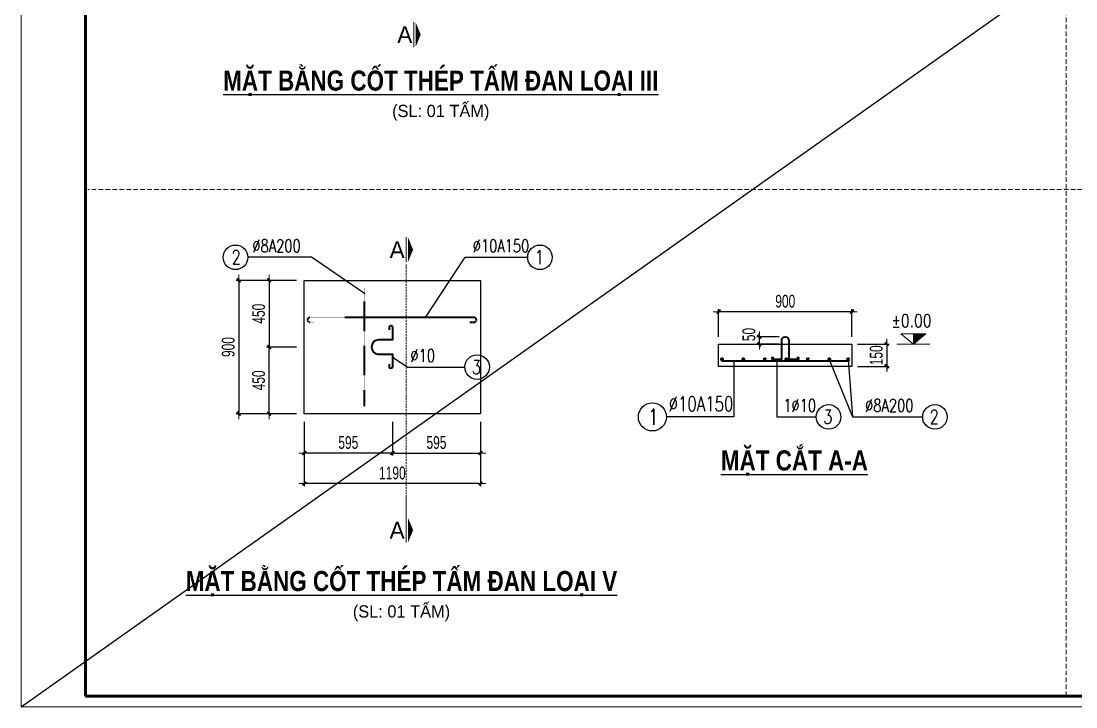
# Model space of a CAD drawing. Header units: millimetres. Extents: x -182770 to 489476, y -561170 to -280028.
# Drawn here: x 12950 to 41434, y -555531 to -537026 of the extents above; entities that cross this region are included whole.
import ezdxf
from ezdxf.enums import TextEntityAlignment as Align

# ---------------------------------------------------------------- set-up
doc = ezdxf.new("R2010")
doc.units = ezdxf.units.MM
doc.header["$MEASUREMENT"] = 0
doc.header["$PDMODE"] = 32
doc.linetypes.add('HIDDEN', pattern=[0.375, 0.25, -0.125])
doc.layers.get('Defpoints').update_dxf_attribs({"color": 1})
for name, color, linetype, lineweight in [('Dim', 252, 'Continuous', 13), ('Khungten_LCDI', 7, 'Continuous', 5), ('LC Dim', 8, 'Continuous', 18), ('LC Khac', 4, 'Continuous', 9), ('LC MANH DUT', 35, 'HIDDEN', 5), ('LC Net dam2', 6, 'Continuous', 40), ('LC Net dam3', 1, 'Continuous', 60), ('LC Net thay', 63, 'Continuous', 25), ('LC Text1', 3, 'Continuous', 20), ('LC Text2', 7, 'Continuous', 25)]:
    doc.layers.add(name, color=color, linetype=linetype, lineweight=lineweight)
doc.layers.add('KCS_Plotter', color=11, linetype='Continuous', plot=False)
doc.styles.add('HOATBIF', font='hoatbif.shx', dxfattribs={"width": 0.7})
doc.styles.add('Khungten', font='VHAVAN.TTF', dxfattribs={"width": 0.9, "height": 5000})
doc.styles.add('LC 1', font='VHAVANB.TTF')
doc.styles.add('LC 3', font='vnsimli.shx', dxfattribs={"width": 0.75})
doc.styles.add('LC3', font='VHARIALB.TTF', dxfattribs={"width": 0.8})
doc.styles.add('T1', font='Vnsimli.shx', dxfattribs={"width": 0.8})
doc.styles.add('Title', font='VHBLACK.TTF', dxfattribs={"width": 0.8})
doc.dimstyles.new('1-170', dxfattribs={"dimscale": 138, "dimtxt": 2.5, "dimasz": 0.35, "dimexe": 0.5, "dimexo": 0, "dimgap": 0.8, "dimtad": 1, "dimdec": 0, "dimzin": 0, "dimdsep": 46, "dimtxsty": 'HOATBIF', "dimblk1": 'DOT', "dimblk2": 'DOT', "dimsah": 1, "dimcen": -1, "dimdle": 1, "dimclrd": 256, "dimclre": 256, "dimclrt": 4, "dimadec": 3, "dimazin": 2, "dimtfac": 0.333333, "dimtdec": 0, "dimtix": 1, "dimtmove": 2, "dimatfit": 3, "dimldrblk": 'DOT', "dimfxl": 1, "dimtvp": 0.833333, "dimtolj": 1, "dimtzin": 0, "dimarcsym": 0})

# ---------------------------------------------------------------- blocks, each defined once
blk = doc.blocks.new('DOT')
at = {"layer": 'LC Dim'}
blk.add_line((-3, 0), (3, 0), dxfattribs=at)
at = {"layer": 'LC Dim', "color": 4}
blk.add_line((-1, -1), (1, 1), dxfattribs=at)
blk.add_lwpolyline([(0.5, 1), (-1, -0.5), (-0.5, -1), (1, 0.5)], close=True, dxfattribs=at)
blk = doc.blocks.new('*D1110')
at = {"layer": 'Defpoints', "color": 0, "transparency": 16777216}
for p in [(20597, -547842), (25357, -547842), (20597, -549504)]:
    blk.add_point(p, dxfattribs=at)
at = {"layer": 'LC Dim', "lineweight": -2, "transparency": 16777216}
for p, q in [((20597, -547842), (20597, -549573)), ((25357, -547842), (25357, -549573)), ((25309, -549504), (20646, -549504))]:
    blk.add_line(p, q, dxfattribs=at)
at = {"layer": 'LC Dim', "lineweight": -2, "transparency": 16777216, "xscale": 48.3, "yscale": 48.3, "zscale": 48.3, "rotation": 180}
blk.add_blockref('DOT', (20597, -549504), dxfattribs=at)
at = {"layer": 'LC Dim', "lineweight": -2, "transparency": 16777216, "xscale": 48.3, "yscale": 48.3, "zscale": 48.3}
blk.add_blockref('DOT', (25357, -549504), dxfattribs=at)
at = {"layer": 'LC Dim', "color": 4, "transparency": 16777216, "insert": (22977, -549221), "char_height": 345, "attachment_point": 5, "style": 'HOATBIF'}
blk.add_mtext('\\A1;1190', dxfattribs=at)
blk = doc.blocks.new('_Dot')
at = {"color": 0, "linetype": 'ByBlock', "lineweight": -2}
blk.add_line((-0.5, 0), (-1, 0), dxfattribs=at)
at = {"color": 0, "linetype": 'ByBlock', "const_width": 0.5}
blk.add_lwpolyline([(-0.25, 0, 1), (0.25, 0, 1)], format="xyb", close=True, dxfattribs=at)
blk = doc.blocks.new('*D1111')
at = {"layer": 'Defpoints', "color": 0, "transparency": 16777216}
for p in [(20386, -544021), (19649, -545821), (20386, -545821)]:
    blk.add_point(p, dxfattribs=at)
at = {"layer": 'LC Dim', "lineweight": -2, "transparency": 16777216}
for p, q in [((20386, -544021), (19580, -544021)), ((19649, -544070), (19649, -545773)), ((20386, -545821), (19580, -545821))]:
    blk.add_line(p, q, dxfattribs=at)
at = {"layer": 'LC Dim', "lineweight": -2, "transparency": 16777216, "xscale": 48.3, "yscale": 48.3, "zscale": 48.3}
for p, rotation in [((19649, -544021), 90), ((19649, -545821), 270)]:
    blk.add_blockref('DOT', p, dxfattribs=dict(at, rotation=rotation))
at = {"layer": 'LC Dim', "color": 4, "transparency": 16777216, "insert": (19366, -544921), "char_height": 345, "attachment_point": 5, "rotation": 90, "style": 'HOATBIF'}
blk.add_mtext('\\A1;450', dxfattribs=at)
blk = doc.blocks.new('*D1112')
at = {"layer": 'Defpoints', "color": 0, "transparency": 16777216}
for p in [(35533, -545744), (35533, -546344), (36327, -546344)]:
    blk.add_point(p, dxfattribs=at)
at = {"layer": 'LC Dim', "lineweight": -2, "transparency": 16777216}
for p, q in [((35533, -545744), (36396, -545744)), ((36327, -545695), (36327, -545647)), ((36327, -545744), (36327, -546344)), ((35533, -546344), (36396, -546344)), ((36327, -546392), (36327, -546440))]:
    blk.add_line(p, q, dxfattribs=at)
at = {"layer": 'LC Dim', "lineweight": -2, "transparency": 16777216, "xscale": 48.3, "yscale": 48.3, "zscale": 48.3}
for p, rotation in [((36327, -545744), 270), ((36327, -546344), 90)]:
    blk.add_blockref('DOT', p, dxfattribs=dict(at, rotation=rotation))
at = {"layer": 'LC Dim', "color": 4, "transparency": 16777216, "insert": (36044, -546044), "char_height": 345, "attachment_point": 5, "rotation": 90, "style": 'HOATBIF'}
blk.add_mtext('\\A1;150', dxfattribs=at)
blk = doc.blocks.new('Caodo1')
at = {"layer": 'LC Text1'}
blk.add_hatch(color=4, dxfattribs=at).paths.add_polyline_path([(0, 200), (0, 0), (243, 200)])
at = {"layer": 'LC Text1', "color": 4}
for p, q in [((324, 0), (-324, 0)), ((0, 0), (0, 200))]:
    blk.add_line(p, q, dxfattribs=at)
blk.add_lwpolyline([(-243, 200), (243, 200), (0, 0), (0, 0)], close=True, dxfattribs=at)
at = {"layer": 'LC Text1', "color": 4, "style": 'T1', "width": 0.8}
blk.add_attdef('%%P0,00', text='', height=250, dxfattribs=at).set_placement((-39, 460), align=Align.MIDDLE_CENTER)
blk = doc.blocks.new('*D1113')
at = {"layer": 'Defpoints', "color": 0, "transparency": 16777216}
for p in [(31786, -544869), (31786, -545541), (35386, -545541)]:
    blk.add_point(p, dxfattribs=at)
at = {"layer": 'LC Dim', "lineweight": -2, "transparency": 16777216}
for p, q in [((31786, -545541), (31786, -544800)), ((35338, -544869), (31835, -544869)), ((35386, -545541), (35386, -544800))]:
    blk.add_line(p, q, dxfattribs=at)
at = {"layer": 'LC Dim', "lineweight": -2, "transparency": 16777216, "xscale": 48.3, "yscale": 48.3, "zscale": 48.3, "rotation": 180}
blk.add_blockref('DOT', (31786, -544869), dxfattribs=at)
at = {"layer": 'LC Dim', "lineweight": -2, "transparency": 16777216, "xscale": 48.3, "yscale": 48.3, "zscale": 48.3}
blk.add_blockref('DOT', (35386, -544869), dxfattribs=at)
at = {"layer": 'LC Dim', "color": 4, "transparency": 16777216, "insert": (33586, -544586), "char_height": 345, "attachment_point": 5, "style": 'HOATBIF'}
blk.add_mtext('\\A1;900', dxfattribs=at)
blk = doc.blocks.new('*D1114')
at = {"layer": 'Defpoints', "color": 0, "transparency": 16777216}
for p in [(20597, -547842), (22977, -547842), (20597, -548682)]:
    blk.add_point(p, dxfattribs=at)
at = {"layer": 'LC Dim', "lineweight": -2, "transparency": 16777216}
for p, q in [((20597, -547842), (20597, -548751)), ((22977, -547842), (22977, -548751)), ((22929, -548682), (20646, -548682))]:
    blk.add_line(p, q, dxfattribs=at)
at = {"layer": 'LC Dim', "lineweight": -2, "transparency": 16777216, "xscale": 48.3, "yscale": 48.3, "zscale": 48.3, "rotation": 180}
blk.add_blockref('DOT', (20597, -548682), dxfattribs=at)
at = {"layer": 'LC Dim', "lineweight": -2, "transparency": 16777216, "xscale": 48.3, "yscale": 48.3, "zscale": 48.3}
blk.add_blockref('DOT', (22977, -548682), dxfattribs=at)
at = {"layer": 'LC Dim', "color": 4, "transparency": 16777216, "insert": (21787, -548399), "char_height": 345, "attachment_point": 5, "style": 'HOATBIF'}
blk.add_mtext('\\A1;595', dxfattribs=at)
blk = doc.blocks.new('TIEUDE1')
at = {"layer": 'LC Text2', "color": 7, "style": 'LC 1'}
blk.add_attdef('TIªU§Ò', text='', height=5, dxfattribs=at).set_placement((0, 0), align=Align.BOTTOM_CENTER)
blk.add_attdef('TL', text='', height=3, dxfattribs=at).set_placement((0, -2), align=Align.TOP_CENTER)
blk = doc.blocks.new('theptron1')
at = {"layer": 'LC Net dam3'}
for p, q in [((-0.5, 0), (0.5, 0)), ((-0.35, 0.35), (0.35, -0.35)), ((0.35, 0.35), (-0.35, -0.35)), ((0, 0.5), (0, -0.5))]:
    blk.add_line(p, q, dxfattribs=at)
blk.add_circle((0, 0), 0.5, dxfattribs=at)
blk = doc.blocks.new('*U751')
at = {"layer": 'LC Dim', "xscale": 31.59771428557757, "yscale": 31.59771428557757, "zscale": 31.59771428557757, "rotation": 2.045408488889489}
blk.add_blockref('theptron1', (0, 0), dxfattribs=at)
blk = doc.blocks.new('*U752')
at = {"layer": 'Dim', "color": 0, "linetype": 'ByBlock', "lineweight": -2, "transparency": 16777216}
for p in [(0, 0), (580, 0), (1160, 0), (1740, 0), (2320, 0), (2900, 0)]:
    blk.add_blockref('*U751', p, dxfattribs=at)
blk = doc.blocks.new('*D1115')
at = {"layer": 'Defpoints', "color": 0, "transparency": 16777216}
for p in [(32888, -545543), (33421, -545543), (33421, -545744)]:
    blk.add_point(p, dxfattribs=at)
at = {"layer": 'LC Dim', "lineweight": -2, "transparency": 16777216}
for p, q in [((32888, -545495), (32888, -545447)), ((33421, -545543), (32819, -545543)), ((33421, -545744), (32819, -545744)), ((32888, -545744), (32888, -545543)), ((32888, -545792), (32888, -545840))]:
    blk.add_line(p, q, dxfattribs=at)
at = {"layer": 'LC Dim', "lineweight": -2, "transparency": 16777216, "xscale": 48.3, "yscale": 48.3, "zscale": 48.3}
for p, rotation in [((32888, -545543), 270), ((32888, -545744), 90)]:
    blk.add_blockref('DOT', p, dxfattribs=dict(at, rotation=rotation))
at = {"layer": 'LC Dim', "color": 4, "transparency": 16777216, "insert": (32605, -545484), "char_height": 345, "attachment_point": 5, "rotation": 90, "style": 'HOATBIF'}
blk.add_mtext('\\A1;50', dxfattribs=at)
blk = doc.blocks.new('*D1116')
at = {"layer": 'Defpoints', "color": 0, "transparency": 16777216}
for p in [(20386, -544021), (18828, -547621), (20386, -547621)]:
    blk.add_point(p, dxfattribs=at)
at = {"layer": 'LC Dim', "lineweight": -2, "transparency": 16777216}
for p, q in [((20386, -544021), (18759, -544021)), ((18828, -544070), (18828, -547573)), ((20386, -547621), (18759, -547621))]:
    blk.add_line(p, q, dxfattribs=at)
at = {"layer": 'LC Dim', "lineweight": -2, "transparency": 16777216, "xscale": 48.3, "yscale": 48.3, "zscale": 48.3}
for p, rotation in [((18828, -544021), 90), ((18828, -547621), 270)]:
    blk.add_blockref('DOT', p, dxfattribs=dict(at, rotation=rotation))
at = {"layer": 'LC Dim', "color": 4, "transparency": 16777216, "insert": (18545, -545821), "char_height": 345, "attachment_point": 5, "rotation": 90, "style": 'HOATBIF'}
blk.add_mtext('\\A1;900', dxfattribs=at)
blk = doc.blocks.new('*D1117')
at = {"layer": 'Defpoints', "color": 0, "transparency": 16777216}
for p in [(19649, -545821), (20386, -545821), (20386, -547621)]:
    blk.add_point(p, dxfattribs=at)
at = {"layer": 'LC Dim', "lineweight": -2, "transparency": 16777216}
for p, q in [((20386, -545821), (19580, -545821)), ((19649, -547573), (19649, -545870)), ((20386, -547621), (19580, -547621))]:
    blk.add_line(p, q, dxfattribs=at)
at = {"layer": 'LC Dim', "lineweight": -2, "transparency": 16777216, "xscale": 48.3, "yscale": 48.3, "zscale": 48.3}
for p, rotation in [((19649, -545821), 90), ((19649, -547621), 270)]:
    blk.add_blockref('DOT', p, dxfattribs=dict(at, rotation=rotation))
at = {"layer": 'LC Dim', "color": 4, "transparency": 16777216, "insert": (19366, -546721), "char_height": 345, "attachment_point": 5, "rotation": 90, "style": 'HOATBIF'}
blk.add_mtext('\\A1;450', dxfattribs=at)
blk = doc.blocks.new('*D1118')
at = {"layer": 'Defpoints', "color": 0, "transparency": 16777216}
for p in [(22977, -547842), (25357, -547842), (25357, -548682)]:
    blk.add_point(p, dxfattribs=at)
at = {"layer": 'LC Dim', "lineweight": -2, "transparency": 16777216}
for p, q in [((22977, -547842), (22977, -548751)), ((25357, -547842), (25357, -548751)), ((23026, -548682), (25309, -548682))]:
    blk.add_line(p, q, dxfattribs=at)
at = {"layer": 'LC Dim', "lineweight": -2, "transparency": 16777216, "xscale": 48.3, "yscale": 48.3, "zscale": 48.3, "rotation": 180}
blk.add_blockref('DOT', (22977, -548682), dxfattribs=at)
at = {"layer": 'LC Dim', "lineweight": -2, "transparency": 16777216, "xscale": 48.3, "yscale": 48.3, "zscale": 48.3}
blk.add_blockref('DOT', (25357, -548682), dxfattribs=at)
at = {"layer": 'LC Dim', "color": 4, "transparency": 16777216, "insert": (24167, -548399), "char_height": 345, "attachment_point": 5, "style": 'HOATBIF'}
blk.add_mtext('\\A1;595', dxfattribs=at)
blk = doc.blocks.new('lcdi fix')
at = {"layer": 'Defpoints', "lineweight": 0}
blk.add_lwpolyline([(-1200, -14850), (-1200, 14850), (40800, 14850), (40800, -14850)], close=True, dxfattribs=at)
at = {"layer": 'Khungten_LCDI', "color": 5, "lineweight": 60}
blk.add_lwpolyline([(0, -14650), (0, 14650), (40600, 14650), (40600, -14650)], close=True, dxfattribs=at)
at = {"color": 7, "style": 'Khungten', "width": 0.8}
for tag, p in [('REVISION', (39499, -10746)), ('NGAYHT', (39546, -11609))]:
    blk.add_attdef(tag, text='', height=200, dxfattribs=at).set_placement(p, align=Align.CENTER)
at = {"layer": 'LC Text1', "color": 3, "style": 'LC 1', "width": 1.834006}
for tag, p, p2 in [('TENBANVE1', (36913, -8886), (40339, -8886)), ('TENBANVE2', (36913, -9562), (40339, -9562))]:
    blk.add_attdef(tag, text='', height=250, dxfattribs=at).set_placement(p, p2, align=Align.FIT)
at = {"layer": 'LC Text1', "style": 'Title', "width": 0.7}
blk.add_attdef('SOBANVE', text='', height=250, dxfattribs=at).set_placement((39562, -13896), align=Align.CENTER)

msp = doc.modelspace()

# ---------------------------------------------------------------- linework, layer by layer
at = {"layer": 'KCS_Plotter'}
msp.add_line((12950.4, -555530.5), (73676.1, -512588.8), dxfattribs=at)
at = {"layer": 'LC Khac', "color": 1, "ltscale": 2}
for p, q in [((23557.4, -537056.4), (23557.4, -537724.9)), ((23351.5, -542859.3), (23351.5, -543527.8)), ((23351.5, -549848.2), (23351.5, -551096.7))]:
    msp.add_line(p, q, dxfattribs=at)
for points in [[(23741.9, -537390.7, 0, 649.2, 0), (23607.7, -537390.7, 378.7, 378.7, 0)], [(23536, -543193.5, 0, 649.2, 0), (23401.8, -543193.5, 378.7, 378.7, 0)], [(23536, -550762.4, 0, 649.2, 0), (23401.8, -550762.4, 378.7, 378.7, 0)]]:
    msp.add_lwpolyline(points, format="xyseb", dxfattribs=at)
at = {"layer": 'LC MANH DUT', "ltscale": 500}
for p, q in [((41166.9, -555241.4), (41166.9, -512878)), ((67669.1, -541570.3), (14750.9, -541570.3))]:
    msp.add_line(p, q, dxfattribs=at)
at = {"layer": 'LC MANH DUT', "ltscale": 200}
msp.add_line((23351.5, -543594.9), (23351.5, -550669.4), dxfattribs=at)
at = {"layer": 'LC Net dam2'}
msp.add_line((31863.9, -546193.4), (35296.3, -546193.4), dxfattribs=at)
at = {"layer": 'LC Net dam2', "linetype": 'HIDDEN', "ltscale": 2}
msp.add_lwpolyline([(22222.5, -547417.2), (22222.5, -544225.2)], dxfattribs=at)
msp.add_lwpolyline([(25068.4, -545152.1), (25181.3, -545152.1, 1), (25181.3, -545022.9), (20745.3, -545022.9, 1), (20745.3, -545152.1), (20858.2, -545152.1)], format="xyb", dxfattribs=at)
at = {"layer": 'LC Net dam2'}
for points in [[(22898.2, -545358), (22898.2, -545280.2, -1), (22977.5, -545280.2), (22977.5, -545627.3), (22604.9, -545627.3, 1), (22604.9, -546015.1), (22977.5, -546015.1), (22977.5, -546362.2, -1), (22898.2, -546362.2), (22898.2, -546284.4)], [(33274.7, -546108.2), (33235.8, -546108.2, 1), (33235.8, -546147.8), (33489.3, -546147.8), (33489.3, -545640.2, -1), (33683.3, -545640.2), (33683.3, -546147.8), (33936.8, -546147.8, 1), (33936.8, -546108.2), (33897.9, -546108.2)]]:
    msp.add_lwpolyline(points, format="xyb", dxfattribs=at)
at = {"layer": 'LC Net thay', "ltscale": 0.2}
for points in [[(20597.5, -547181.2), (20597.5, -544801.2), (20597.5, -544564.7), (20597.5, -544564.7), (20597.5, -544021.2), (25357.5, -544021.2), (25357.5, -544524.7), (25357.5, -544564.7), (25357.5, -544801.2), (25357.5, -544841.2), (25357.5, -547621.2), (20597.5, -547621.2), (20597.5, -547181.2), (20597.5, -547181.2)], [(33439.9, -545743.7), (35386.3, -545743.7), (35386.3, -546343.7), (31786.3, -546343.7), (31786.3, -545743.7), (33439.9, -545743.7)]]:
    msp.add_lwpolyline(points, dxfattribs=at)
at = {"layer": 'LC Text2', "ltscale": 100}
for centre, radius in [((18739.8, -543399.7), 331.6), ((26961.6, -543399.7), 331.6), ((25264.1, -546361.2), 331.6), ((29997.1, -547706.4), 378.9), ((34754.9, -547706.4), 331.6), ((37628.1, -547706.4), 331.6)]:
    msp.add_circle(centre, radius, dxfattribs=at)

# ---------------------------------------------------------------- block references
at = {"layer": 'Dim'}
msp.add_blockref('*U752', (31875.4, -546153.2), dxfattribs=at)
at = {"layer": 'LC Dim', "xscale": 31.59771428557757, "yscale": 31.59771428557757, "zscale": 31.59771428557757, "rotation": 2.04540848888949}
msp.add_blockref('theptron1', (35286, -546153.9), dxfattribs=at)
at = {"layer": 'LC Net thay', "xscale": 1.44585, "yscale": 1.44585, "zscale": 1.44585}
msp.add_blockref('lcdi fix', (14685.4, -534059.7), dxfattribs=at)
at = {"layer": 'LC Text1'}
ref = msp.add_blockref('Caodo1', (37045.5, -545743.7), dxfattribs=dict(at, xscale=1.376999964283859, yscale=1.376999964283859, zscale=1.376999964283859))
ref.add_attrib('%%P0,00', '%%P0.00', dxfattribs={"layer": 'LC Text2', "color": 1, "height": 344.25, "style": 'T1', "width": 0.8}).set_placement((36991.8, -545110.9), align=Align.MIDDLE_CENTER)
at = {"layer": 'LC Text2'}
ref = msp.add_blockref('TIEUDE1', (24283.4, -539064.4), dxfattribs=dict(at, xscale=110.1599971429216, yscale=110.1599971429216, zscale=110.1599971429216))
ref.add_attrib('TIªU§Ò', '%%UmÆt b»ng cèt thÐp tÊm ®an LO¹I IIi', dxfattribs={"color": 7, "height": 542.473, "style": 'LC3', "width": 0.8}).set_placement((24283.4, -539064.4), align=Align.BOTTOM_CENTER)
ref.add_attrib('TL', '(SL: 01 TÊM)', dxfattribs={"color": 7, "height": 330.48, "style": 'LC 1'}).set_placement((24283.4, -539284.7), align=Align.TOP_CENTER)
ref = msp.add_blockref('TIEUDE1', (33832.6, -549314.4), dxfattribs=dict(at, xscale=110.1599971429216, yscale=110.1599971429216, zscale=110.1599971429216))
ref.add_attrib('TIªU§Ò', '%%UmÆt c¾t a-a', dxfattribs={"color": 7, "height": 542.473, "style": 'LC3', "width": 0.8}).set_placement((33832.6, -549314.4), align=Align.BOTTOM_CENTER)
ref = msp.add_blockref('TIEUDE1', (23222.3, -552568.7), dxfattribs=dict(at, xscale=110.1599971429216, yscale=110.1599971429216, zscale=110.1599971429216))
ref.add_attrib('TIªU§Ò', '%%UmÆt b»ng cèt thÐp tÊm ®an LO¹I V', dxfattribs={"color": 7, "height": 542.473, "style": 'LC3', "width": 0.8}).set_placement((23222.3, -552568.7), align=Align.BOTTOM_CENTER)
ref.add_attrib('TL', '(SL: 01 TÊM)', dxfattribs={"color": 7, "height": 330.48, "style": 'LC 1'}).set_placement((23222.3, -552789), align=Align.TOP_CENTER)

# ---------------------------------------------------------------- texts
at = {"ltscale": 2, "style": 'LC 1'}
for p in [(23311.5, -537390.7), (23105.6, -543193.5), (23105.6, -550762.4)]:
    msp.add_attdef('A', text='A', height=454.4, dxfattribs=at).set_placement(p, align=Align.MIDDLE_CENTER)
at = {"layer": 'LC Text2', "linetype": 'ByBlock', "style": 'LC 3', "width": 0.75}
for s, height, p in [('%%C8A200', 344.25, (19195.3, -543262.3)), ('%%C10A150', 344.25, (25146.3, -543262.3)), ('%%C10', 344.25, (23462.8, -546223.8)), ('%%C10A150', 393.43, (30437.8, -547549.4)), ('1%%C10', 344.25, (33531.7, -547569)), ('%%C8A200', 344.25, (35743, -547569))]:
    msp.add_text(s, height=height, dxfattribs=at).set_placement(p)
at = {"layer": 'LC Text2', "ltscale": 100, "style": 'LC 3', "width": 0.75}
for s, height, p in [('2', 378.7, (18758.6, -543399.7)), ('1', 378.7, (26942.9, -543399.7)), ('3', 378.7, (25245.4, -546361.2)), ('1', 432.8, (30018.5, -547706.4)), ('3', 378.7, (34736.2, -547706.4)), ('2', 378.7, (37609.4, -547706.4))]:
    msp.add_text(s, height=height, dxfattribs=at).set_placement(p, align=Align.MIDDLE_CENTER)

# ---------------------------------------------------------------- dimensions: what is measured, and where the dimension line sits
at = {"layer": 'LC Dim'}
for base, p1, p2, angle, picture, middle in [((18827.9, -547621.2), (20386.1, -544021.2), (20386.1, -547621.2), 90, '*D1116', (18545, -545821.2)), ((19648.9, -545821.2), (20386.1, -544021.2), (20386.1, -545821.2), 90, '*D1111', (19366, -544921.2)), ((19648.9, -545821.2), (20386.1, -547621.2), (20386.1, -545821.2), 270, '*D1117', (19366, -546721.2)), ((36326.5, -546343.7), (35533.2, -545743.7), (35533.2, -546343.7), 90, '*D1112', (36043.6, -546043.7)), ((25357.5, -548682.4), (22977.5, -547842.1), (25357.5, -547842.1), 180, '*D1118', (24167.5, -548399.5))]:
    dim = msp.add_linear_dim(base=base, p1=p1, p2=p2, angle=angle, dimstyle='1-170', override={"dimlfac": 0.25}, dxfattribs=at)
    dim.commit()
    dim.dimension.update_dxf_attribs({"geometry": picture, "text_midpoint": middle})
for base, p1, p2, picture, middle in [((31786.3, -544869.1), (35386.3, -545540.8), (31786.3, -545540.8), '*D1113', (33586.3, -544586.2)), ((20597.5, -549503.5), (25357.5, -547842.1), (20597.5, -547842.1), '*D1110', (22977.5, -549220.6)), ((20597.5, -548682.4), (22977.5, -547842.1), (20597.5, -547842.1), '*D1114', (21787.5, -548399.5))]:
    dim = msp.add_linear_dim(base=base, p1=p1, p2=p2, dimstyle='1-170', override={"dimlfac": 0.25}, dxfattribs=at)
    dim.commit()
    dim.dimension.update_dxf_attribs({"geometry": picture, "text_midpoint": middle})
dim = msp.add_linear_dim(base=(32887.5, -545543.2), p1=(33420.6, -545743.7), p2=(33420.6, -545543.2), angle=90, dimstyle='1-170', override={"dimlfac": 0.25}, dxfattribs=at)
dim.commit()
dim.dimension.update_dxf_attribs({"geometry": '*D1115', "text_midpoint": (32604.6, -545483.5), "dimtype": 160})

# ---------------------------------------------------------------- leaders
for points in [[(22222.5, -544374.8), (20791.5, -543399.7), (19071.4, -543399.7)], [(23872.2, -545022.9), (24943, -543399.7), (26630.1, -543399.7)], [(33362.6, -546147.8), (33362.6, -547706.4), (34423.3, -547706.4)], [(34775.4, -546153.2), (35402.7, -547706.4), (37296.6, -547706.4)], [(35286, -546153.9), (35402.7, -547706.4)], [(23006, -546115.4), (23391.1, -546361.2), (24932.6, -546361.2)], [(32195.5, -546193.4), (32195.5, -547706.4), (30376, -547706.4)]]:
    msp.add_leader(points, dimstyle='1-170', override={"dimlfac": 0.25}, dxfattribs=at)

doc.saveas('drawing.dxf')
